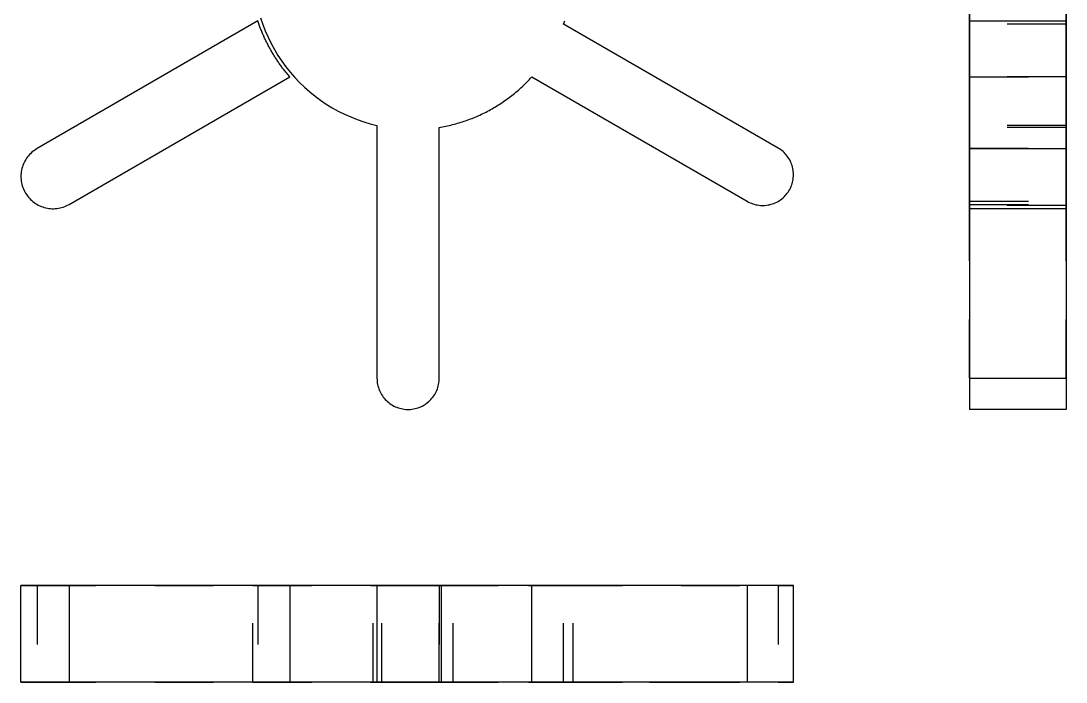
# Model space of a CAD drawing. Extents: x 0 to 1.78, y 0 to 1.96.
# Drawn here: x 0 to 1.778, y 0 to 1.124 of the extents above; entities that cross this region are included whole.
import ezdxf

# ---------------------------------------------------------------- set-up
doc = ezdxf.new("R2010")
doc.units = 0
doc.linetypes.add('HIDDEN', pattern=[0.074913, 0.049967, -0.024946])
for name, color, linetype in [('FRONT', 7, 'CONTINUOUS'), ('LEFT', 7, 'CONTINUOUS'), ('LEFT_HID', 7, 'HIDDEN'), ('TOP', 7, 'CONTINUOUS'), ('TOP_HID', 7, 'HIDDEN')]:
    doc.layers.add(name, color=color, linetype=linetype)

msp = doc.modelspace()

# ---------------------------------------------------------------- linework, layer by layer
at = {"layer": 'FRONT'}
for p, q in [((0.402971, 1.124391), (0.02756, 0.907286)), ((0.403531, 1.122736), (0.402971, 1.124391)), ((0.404101, 1.121084), (0.403531, 1.122736)), ((0.404681, 1.119435), (0.404101, 1.121084)), ((0.407538, 1.129487), (0.411338, 1.118367)), ((0.923059, 1.118818), (0.924075, 1.12166)), ((0.924075, 1.12166), (0.92506, 1.124513)), ((0.405271, 1.11779), (0.404681, 1.119435)), ((0.405872, 1.116149), (0.405271, 1.11779)), ((0.406483, 1.114511), (0.405872, 1.116149)), ((0.407104, 1.112878), (0.406483, 1.114511)), ((0.407735, 1.111248), (0.407104, 1.112878)), ((0.408376, 1.109622), (0.407735, 1.111248)), ((0.409028, 1.108001), (0.408376, 1.109622)), ((0.40969, 1.106383), (0.409028, 1.108001)), ((0.410361, 1.10477), (0.40969, 1.106383)), ((0.411043, 1.103161), (0.410361, 1.10477)), ((0.411735, 1.101556), (0.411043, 1.103161)), ((0.411338, 1.118367), (0.415614, 1.10742)), ((0.415614, 1.10742), (0.420358, 1.096668)), ((1.288004, 0.908273), (0.923059, 1.118818)), ((0.412436, 1.099955), (0.411735, 1.101556)), ((0.413148, 1.098359), (0.412436, 1.099955)), ((0.41387, 1.096767), (0.413148, 1.098359)), ((0.414601, 1.09518), (0.41387, 1.096767)), ((0.415343, 1.093597), (0.414601, 1.09518)), ((0.416094, 1.092019), (0.415343, 1.093597)), ((0.416855, 1.090446), (0.416094, 1.092019)), ((0.417626, 1.088878), (0.416855, 1.090446)), ((0.418407, 1.087314), (0.417626, 1.088878)), ((0.419197, 1.085755), (0.418407, 1.087314)), ((0.419997, 1.084201), (0.419197, 1.085755)), ((0.420358, 1.096668), (0.425562, 1.086131)), ((0.425562, 1.086131), (0.431215, 1.075829)), ((0.420807, 1.082653), (0.419997, 1.084201)), ((0.421626, 1.081109), (0.420807, 1.082653)), ((0.422455, 1.07957), (0.421626, 1.081109)), ((0.423294, 1.078037), (0.422455, 1.07957)), ((0.424142, 1.076509), (0.423294, 1.078037)), ((0.424999, 1.074986), (0.424142, 1.076509)), ((0.425867, 1.073469), (0.424999, 1.074986)), ((0.426743, 1.071957), (0.425867, 1.073469)), ((0.427629, 1.07045), (0.426743, 1.071957)), ((0.428524, 1.068949), (0.427629, 1.07045)), ((0.429429, 1.067454), (0.428524, 1.068949)), ((0.430343, 1.065964), (0.429429, 1.067454)), ((0.431215, 1.075829), (0.437308, 1.065779)), ((0.431266, 1.06448), (0.430343, 1.065964)), ((0.432199, 1.063002), (0.431266, 1.06448)), ((0.43314, 1.06153), (0.432199, 1.063002)), ((0.434091, 1.060064), (0.43314, 1.06153)), ((0.435051, 1.058603), (0.434091, 1.060064)), ((0.43602, 1.057149), (0.435051, 1.058603)), ((0.436998, 1.0557), (0.43602, 1.057149)), ((0.437985, 1.054258), (0.436998, 1.0557)), ((0.437308, 1.065779), (0.443828, 1.056002)), ((0.438981, 1.052822), (0.437985, 1.054258)), ((0.439986, 1.051392), (0.438981, 1.052822)), ((0.441, 1.049969), (0.439986, 1.051392)), ((0.442023, 1.048552), (0.441, 1.049969)), ((0.443828, 1.056002), (0.450764, 1.046515)), ((0.443054, 1.047141), (0.442023, 1.048552)), ((0.444095, 1.045736), (0.443054, 1.047141)), ((0.445144, 1.044339), (0.444095, 1.045736)), ((0.446201, 1.042947), (0.445144, 1.044339)), ((0.447268, 1.041563), (0.446201, 1.042947)), ((0.448343, 1.040185), (0.447268, 1.041563)), ((0.449426, 1.038814), (0.448343, 1.040185)), ((0.450518, 1.037449), (0.449426, 1.038814)), ((0.451619, 1.036092), (0.450518, 1.037449)), ((0.450764, 1.046515), (0.458103, 1.037336)), ((0.452728, 1.034741), (0.451619, 1.036092)), ((0.453845, 1.033397), (0.452728, 1.034741)), ((0.454971, 1.03206), (0.453845, 1.033397)), ((0.456105, 1.030731), (0.454971, 1.03206)), ((0.458103, 1.037336), (0.465831, 1.028483)), ((0.081836, 0.812303), (0.457248, 1.029408)), ((0.457248, 1.029408), (0.456105, 1.030731)), ((0.465831, 1.028483), (0.473934, 1.019971)), ((0.473934, 1.019971), (0.482396, 1.011816)), ((0.852696, 1.012613), (0.854808, 1.0146)), ((0.854808, 1.0146), (0.856898, 1.016609)), ((0.856898, 1.016609), (0.858967, 1.018641)), ((0.858967, 1.018641), (0.861015, 1.020694)), ((0.861015, 1.020694), (0.86304, 1.022769)), ((0.86304, 1.022769), (0.865043, 1.024866)), ((0.865043, 1.024866), (0.867024, 1.026983)), ((0.867024, 1.026983), (0.868982, 1.029122)), ((0.868982, 1.029122), (1.235537, 0.817648)), ((0.482396, 1.011816), (0.491202, 1.004034)), ((0.491202, 1.004034), (0.500336, 0.996639)), ((0.500336, 0.996639), (0.50978, 0.989645)), ((0.830461, 0.994022), (0.832772, 0.995773)), ((0.832772, 0.995773), (0.835064, 0.997549)), ((0.835064, 0.997549), (0.837338, 0.999349)), ((0.837338, 0.999349), (0.839592, 1.001174)), ((0.839592, 1.001174), (0.841826, 1.003022)), ((0.841826, 1.003022), (0.844041, 1.004893)), ((0.844041, 1.004893), (0.846235, 1.006789)), ((0.846235, 1.006789), (0.848409, 1.008707)), ((0.848409, 1.008707), (0.850563, 1.010649)), ((0.850563, 1.010649), (0.852696, 1.012613)), ((0.50978, 0.989645), (0.519517, 0.983065)), ((0.519517, 0.983065), (0.529529, 0.976911)), ((0.803877, 0.97643), (0.806377, 0.977899)), ((0.806377, 0.977899), (0.808861, 0.979395)), ((0.808861, 0.979395), (0.811329, 0.980917)), ((0.811329, 0.980917), (0.813781, 0.982465)), ((0.813781, 0.982465), (0.816216, 0.98404)), ((0.816216, 0.98404), (0.818634, 0.98564)), ((0.818634, 0.98564), (0.821035, 0.987266)), ((0.821035, 0.987266), (0.823418, 0.988917)), ((0.823418, 0.988917), (0.825784, 0.990594)), ((0.825784, 0.990594), (0.828132, 0.992295)), ((0.828132, 0.992295), (0.830461, 0.994022)), ((0.529529, 0.976911), (0.539797, 0.971195)), ((0.539797, 0.971195), (0.550302, 0.965927)), ((0.550302, 0.965927), (0.561025, 0.961117)), ((0.561025, 0.961117), (0.571945, 0.956774)), ((0.770074, 0.959815), (0.772753, 0.960925)), ((0.772753, 0.960925), (0.77542, 0.962064)), ((0.77542, 0.962064), (0.778074, 0.963231)), ((0.778074, 0.963231), (0.780716, 0.964426)), ((0.780716, 0.964426), (0.783345, 0.96565)), ((0.783345, 0.96565), (0.78596, 0.966901)), ((0.78596, 0.966901), (0.788563, 0.96818)), ((0.788563, 0.96818), (0.791151, 0.969487)), ((0.791151, 0.969487), (0.793726, 0.970821)), ((0.793726, 0.970821), (0.796286, 0.972183)), ((0.796286, 0.972183), (0.798831, 0.973571)), ((0.798831, 0.973571), (0.801362, 0.974987)), ((0.801362, 0.974987), (0.803877, 0.97643)), ((0.571945, 0.956774), (0.583042, 0.952906)), ((0.583042, 0.952906), (0.594296, 0.94952)), ((0.594296, 0.94952), (0.605685, 0.946623)), ((0.605685, 0.946623), (0.605685, 0.516661)), ((0.711606, 0.943263), (0.714464, 0.943752)), ((0.711606, 0.516661), (0.711606, 0.943263)), ((0.714464, 0.943752), (0.717317, 0.944272)), ((0.717317, 0.944272), (0.720164, 0.944821)), ((0.720164, 0.944821), (0.723005, 0.945401)), ((0.723005, 0.945401), (0.72584, 0.946011)), ((0.72584, 0.946011), (0.728668, 0.946651)), ((0.728668, 0.946651), (0.731489, 0.947322)), ((0.731489, 0.947322), (0.734303, 0.948022)), ((0.734303, 0.948022), (0.737109, 0.948752)), ((0.737109, 0.948752), (0.739907, 0.949512)), ((0.739907, 0.949512), (0.742697, 0.950302)), ((0.742697, 0.950302), (0.745479, 0.951122)), ((0.745479, 0.951122), (0.748251, 0.951971)), ((0.748251, 0.951971), (0.751015, 0.952849)), ((0.751015, 0.952849), (0.753768, 0.953757)), ((0.753768, 0.953757), (0.756512, 0.954694)), ((0.756512, 0.954694), (0.759246, 0.95566)), ((0.759246, 0.95566), (0.76197, 0.956656)), ((0.76197, 0.956656), (0.764682, 0.95768)), ((0.764682, 0.95768), (0.767384, 0.958733)), ((0.767384, 0.958733), (0.770074, 0.959815)), ((0.02756, 0.907286), (0.025226, 0.905874)), ((1.29023, 0.906909), (1.288004, 0.908273)), ((1.292385, 0.905436), (1.29023, 0.906909)), ((0.009642, 0.890808), (0.008152, 0.888524)), ((0.011244, 0.893016), (0.009642, 0.890808)), ((0.012953, 0.89514), (0.011244, 0.893016)), ((0.014767, 0.897177), (0.012953, 0.89514)), ((0.01668, 0.899121), (0.014767, 0.897177)), ((0.018688, 0.900967), (0.01668, 0.899121)), ((0.020785, 0.902711), (0.018688, 0.900967)), ((0.022966, 0.904348), (0.020785, 0.902711)), ((0.025226, 0.905874), (0.022966, 0.904348)), ((1.294465, 0.903857), (1.292385, 0.905436)), ((1.296462, 0.902177), (1.294465, 0.903857)), ((1.298374, 0.900399), (1.296462, 0.902177)), ((1.300195, 0.898527), (1.298374, 0.900399)), ((1.30192, 0.896568), (1.300195, 0.898527)), ((1.303545, 0.894525), (1.30192, 0.896568)), ((1.305067, 0.892403), (1.303545, 0.894525)), ((1.30648, 0.890209), (1.305067, 0.892403)), ((1.307783, 0.887946), (1.30648, 0.890209)), ((0.001752, 0.873528), (0.001133, 0.870871)), ((0.002502, 0.87615), (0.001752, 0.873528)), ((0.003382, 0.878731), (0.002502, 0.87615)), ((0.00439, 0.881265), (0.003382, 0.878731)), ((0.005522, 0.883746), (0.00439, 0.881265)), ((0.006778, 0.886168), (0.005522, 0.883746)), ((0.008152, 0.888524), (0.006778, 0.886168)), ((1.308971, 0.885622), (1.307783, 0.887946)), ((1.310042, 0.883241), (1.308971, 0.885622)), ((1.310993, 0.880809), (1.310042, 0.883241)), ((1.311821, 0.878334), (1.310993, 0.880809)), ((1.312525, 0.87582), (1.311821, 0.878334)), ((1.313103, 0.873274), (1.312525, 0.87582)), ((1.313554, 0.870702), (1.313103, 0.873274)), ((0.00008, 0.862764), (0, 0.860038)), ((0, 0.860038), (0.000056, 0.857311)), ((0.000056, 0.857311), (0.000248, 0.854591)), ((0.000296, 0.865483), (0.00008, 0.862764)), ((0.000248, 0.854591), (0.000575, 0.851883)), ((0.000647, 0.868188), (0.000296, 0.865483)), ((0.001133, 0.870871), (0.000647, 0.868188)), ((1.313079, 0.852524), (1.313535, 0.855095)), ((1.313535, 0.855095), (1.313863, 0.857685)), ((1.313875, 0.868111), (1.313554, 0.870702)), ((1.313863, 0.857685), (1.314061, 0.860288)), ((1.314067, 0.865508), (1.313875, 0.868111)), ((1.314061, 0.860288), (1.314129, 0.862898)), ((1.314129, 0.862898), (1.314067, 0.865508)), ((0.000575, 0.851883), (0.001036, 0.849195)), ((0.001036, 0.849195), (0.001631, 0.846533)), ((0.001631, 0.846533), (0.002358, 0.843905)), ((0.002358, 0.843905), (0.003215, 0.841315)), ((0.003215, 0.841315), (0.004201, 0.838772)), ((0.004201, 0.838772), (0.005311, 0.836281)), ((0.005311, 0.836281), (0.006545, 0.833849)), ((1.304996, 0.833414), (1.306415, 0.835605)), ((1.306415, 0.835605), (1.307723, 0.837865)), ((1.307723, 0.837865), (1.308917, 0.840187)), ((1.308917, 0.840187), (1.309993, 0.842565)), ((1.309993, 0.842565), (1.31095, 0.844994)), ((1.31095, 0.844994), (1.311784, 0.847468)), ((1.311784, 0.847468), (1.312495, 0.84998)), ((1.312495, 0.84998), (1.313079, 0.852524)), ((0.006545, 0.833849), (0.007898, 0.831481)), ((0.007898, 0.831481), (0.009367, 0.829183)), ((0.009367, 0.829183), (0.010949, 0.826962)), ((0.010949, 0.826962), (0.01264, 0.824822)), ((0.01264, 0.824822), (0.014436, 0.822769)), ((0.014436, 0.822769), (0.016332, 0.820808)), ((0.016332, 0.820808), (0.018323, 0.818944)), ((0.018323, 0.818944), (0.020404, 0.817182)), ((1.287896, 0.817585), (1.290125, 0.818944)), ((1.290125, 0.818944), (1.292284, 0.820412)), ((1.292284, 0.820412), (1.294367, 0.821986)), ((1.294367, 0.821986), (1.296368, 0.823662)), ((1.296368, 0.823662), (1.298284, 0.825435)), ((1.298284, 0.825435), (1.300109, 0.827302)), ((1.300109, 0.827302), (1.301839, 0.829257)), ((1.301839, 0.829257), (1.303469, 0.831296)), ((1.303469, 0.831296), (1.304996, 0.833414)), ((0.020404, 0.817182), (0.022571, 0.815525)), ((0.022571, 0.815525), (0.024817, 0.813979)), ((0.024817, 0.813979), (0.027138, 0.812546)), ((0.027138, 0.812546), (0.029528, 0.811231)), ((0.029528, 0.811231), (0.03198, 0.810037)), ((0.03198, 0.810037), (0.034488, 0.808966)), ((0.034488, 0.808966), (0.037047, 0.808022)), ((0.037047, 0.808022), (0.039649, 0.807207)), ((0.039649, 0.807207), (0.042289, 0.806522)), ((0.042289, 0.806522), (0.04496, 0.80597)), ((0.04496, 0.80597), (0.047655, 0.805551)), ((0.047655, 0.805551), (0.050368, 0.805267)), ((0.050368, 0.805267), (0.053091, 0.805119)), ((0.053091, 0.805119), (0.055818, 0.805107)), ((0.055818, 0.805107), (0.058543, 0.805231)), ((0.058543, 0.805231), (0.061258, 0.80549)), ((0.061258, 0.80549), (0.063957, 0.805885)), ((0.063957, 0.805885), (0.066632, 0.806413)), ((0.066632, 0.806413), (0.069278, 0.807075)), ((0.069278, 0.807075), (0.071888, 0.807867)), ((0.071888, 0.807867), (0.074455, 0.808788)), ((0.074455, 0.808788), (0.076973, 0.809837)), ((0.076973, 0.809837), (0.079435, 0.811009)), ((0.079435, 0.811009), (0.081836, 0.812303)), ((1.235537, 0.817648), (1.237828, 0.816397)), ((1.237828, 0.816397), (1.240179, 0.815261)), ((1.240179, 0.815261), (1.242583, 0.814244)), ((1.242583, 0.814244), (1.245036, 0.813348)), ((1.245036, 0.813348), (1.247529, 0.812576)), ((1.247529, 0.812576), (1.250059, 0.811929)), ((1.250059, 0.811929), (1.252617, 0.811408)), ((1.252617, 0.811408), (1.255198, 0.811016)), ((1.255198, 0.811016), (1.257795, 0.810753)), ((1.257795, 0.810753), (1.260403, 0.81062)), ((1.260403, 0.81062), (1.263013, 0.810617)), ((1.263013, 0.810617), (1.265621, 0.810744)), ((1.265621, 0.810744), (1.268219, 0.811001)), ((1.268219, 0.811001), (1.270801, 0.811387)), ((1.270801, 0.811387), (1.27336, 0.811901)), ((1.27336, 0.811901), (1.275891, 0.812542)), ((1.275891, 0.812542), (1.278387, 0.813308)), ((1.278387, 0.813308), (1.280841, 0.814198)), ((1.280841, 0.814198), (1.283248, 0.81521)), ((1.283248, 0.81521), (1.285601, 0.81634)), ((1.285601, 0.81634), (1.287896, 0.817585)), ((0.605685, 0.516661), (0.605751, 0.514021)), ((0.71154, 0.514021), (0.711606, 0.516661)), ((0.605751, 0.514021), (0.605948, 0.511388)), ((0.605948, 0.511388), (0.606277, 0.508768)), ((0.606277, 0.508768), (0.606735, 0.506167)), ((0.606735, 0.506167), (0.607323, 0.503593)), ((0.607323, 0.503593), (0.608038, 0.501051)), ((0.608038, 0.501051), (0.608879, 0.498548)), ((0.608879, 0.498548), (0.609844, 0.496089)), ((0.707447, 0.496089), (0.708412, 0.498548)), ((0.708412, 0.498548), (0.709253, 0.501051)), ((0.709253, 0.501051), (0.709968, 0.503593)), ((0.709968, 0.503593), (0.710556, 0.506167)), ((0.710556, 0.506167), (0.711015, 0.508768)), ((0.711015, 0.508768), (0.711343, 0.511388)), ((0.711343, 0.511388), (0.71154, 0.514021)), ((0.609844, 0.496089), (0.61093, 0.493682)), ((0.61093, 0.493682), (0.612134, 0.491333)), ((0.612134, 0.491333), (0.613455, 0.489046)), ((0.613455, 0.489046), (0.614887, 0.486827)), ((0.614887, 0.486827), (0.616429, 0.484683)), ((0.616429, 0.484683), (0.618075, 0.482619)), ((0.618075, 0.482619), (0.619823, 0.480639)), ((0.619823, 0.480639), (0.621667, 0.478748)), ((0.695625, 0.478748), (0.697468, 0.480639)), ((0.697468, 0.480639), (0.699216, 0.482619)), ((0.699216, 0.482619), (0.700862, 0.484683)), ((0.700862, 0.484683), (0.702404, 0.486827)), ((0.702404, 0.486827), (0.703836, 0.489046)), ((0.703836, 0.489046), (0.705157, 0.491333)), ((0.705157, 0.491333), (0.706361, 0.493682)), ((0.706361, 0.493682), (0.707447, 0.496089)), ((0.621667, 0.478748), (0.623602, 0.476952)), ((0.623602, 0.476952), (0.625625, 0.475255)), ((0.625625, 0.475255), (0.62773, 0.473661)), ((0.62773, 0.473661), (0.629912, 0.472173)), ((0.629912, 0.472173), (0.632165, 0.470796)), ((0.632165, 0.470796), (0.634484, 0.469533)), ((0.634484, 0.469533), (0.636864, 0.468387)), ((0.636864, 0.468387), (0.639297, 0.467362)), ((0.639297, 0.467362), (0.641778, 0.466458)), ((0.641778, 0.466458), (0.644302, 0.46568)), ((0.644302, 0.46568), (0.646861, 0.465028)), ((0.646861, 0.465028), (0.649449, 0.464505)), ((0.649449, 0.464505), (0.65206, 0.464112)), ((0.65206, 0.464112), (0.654688, 0.463849)), ((0.654688, 0.463849), (0.657325, 0.463717)), ((0.657325, 0.463717), (0.659966, 0.463717)), ((0.659966, 0.463717), (0.662603, 0.463849)), ((0.662603, 0.463849), (0.665231, 0.464112)), ((0.665231, 0.464112), (0.667842, 0.464505)), ((0.667842, 0.464505), (0.67043, 0.465028)), ((0.67043, 0.465028), (0.672989, 0.46568)), ((0.672989, 0.46568), (0.675513, 0.466458)), ((0.675513, 0.466458), (0.677994, 0.467362)), ((0.677994, 0.467362), (0.680428, 0.468387)), ((0.680428, 0.468387), (0.682807, 0.469533)), ((0.682807, 0.469533), (0.685126, 0.470796)), ((0.685126, 0.470796), (0.687379, 0.472173)), ((0.687379, 0.472173), (0.689561, 0.473661)), ((0.689561, 0.473661), (0.691666, 0.475255)), ((0.691666, 0.475255), (0.693689, 0.476952)), ((0.693689, 0.476952), (0.695625, 0.478748))]:
    msp.add_line(p, q, dxfattribs=at)
at = {"layer": 'LEFT'}
for p, q in [((1.613784, 1.299572), (1.613784, 1.124408)), ((1.777846, 1.299572), (1.777846, 1.124408)), ((1.613784, 1.124408), (1.777846, 1.124408)), ((1.613784, 1.124408), (1.613784, 0.907303)), ((1.777846, 1.124408), (1.777846, 0.907303)), ((1.613784, 0.907303), (1.613784, 0.805112)), ((1.613784, 0.907303), (1.777846, 0.907303)), ((1.777846, 0.907303), (1.777846, 0.805112)), ((1.613784, 0.805112), (1.613784, 0.516678)), ((1.777846, 0.805112), (1.613784, 0.805112)), ((1.777846, 0.805112), (1.777846, 0.516678)), ((1.613784, 0.516678), (1.613784, 0.463717)), ((1.613784, 0.516678), (1.777846, 0.516678)), ((1.777846, 0.516678), (1.777846, 0.463717)), ((1.777846, 0.463717), (1.613784, 0.463717))]:
    msp.add_line(p, q, dxfattribs=at)
at = {"layer": 'LEFT_HID', "linetype": 'HIDDEN'}
for p, q in [((1.613784, 1.118835), (1.613784, 1.305145)), ((1.777846, 1.118835), (1.777846, 1.305145)), ((1.613784, 1.124408), (1.613784, 0.94664)), ((1.613784, 1.029424), (1.613784, 1.124408)), ((1.613784, 1.122928), (1.613784, 1.032303)), ((1.613784, 1.118835), (1.613784, 1.122928)), ((1.777846, 1.124408), (1.777846, 0.94664)), ((1.777846, 1.029424), (1.777846, 1.124408)), ((1.777846, 1.122928), (1.777846, 1.032303)), ((1.777846, 1.118835), (1.777846, 1.122928)), ((1.777846, 1.118835), (1.613784, 1.118835)), ((1.613784, 1.029139), (1.613784, 1.118835)), ((1.613784, 0.908289), (1.613784, 1.118835)), ((1.777846, 0.908289), (1.777846, 1.118835)), ((1.777846, 1.029139), (1.777846, 1.118835)), ((1.613784, 1.032303), (1.613784, 1.029139)), ((1.777846, 1.032303), (1.777846, 1.029139)), ((1.613784, 1.029424), (1.777846, 1.029424)), ((1.613784, 0.812319), (1.613784, 1.029424)), ((1.613784, 0.94328), (1.613784, 1.029139)), ((1.777846, 1.029139), (1.613784, 1.029139)), ((1.613784, 1.029139), (1.613784, 0.817664)), ((1.777846, 0.812319), (1.777846, 1.029424)), ((1.777846, 0.94328), (1.777846, 1.029139)), ((1.777846, 1.029139), (1.777846, 0.817664)), ((1.613784, 0.954178), (1.613784, 0.94664)), ((1.613784, 0.94328), (1.613784, 0.954178)), ((1.613784, 0.954178), (1.613784, 0.954012)), ((1.613784, 0.954012), (1.613784, 0.954178)), ((1.613784, 0.954012), (1.613784, 0.953846)), ((1.613784, 0.953846), (1.613784, 0.954012)), ((1.613784, 0.953846), (1.613784, 0.953681)), ((1.613784, 0.953681), (1.613784, 0.953846)), ((1.613784, 0.953681), (1.613784, 0.953515)), ((1.613784, 0.953515), (1.613784, 0.953681)), ((1.613784, 0.953515), (1.613784, 0.95335)), ((1.613784, 0.95335), (1.613784, 0.953515)), ((1.613784, 0.95335), (1.613784, 0.953184)), ((1.613784, 0.953184), (1.613784, 0.95335)), ((1.613784, 0.953184), (1.613784, 0.953018)), ((1.613784, 0.953018), (1.613784, 0.953184)), ((1.613784, 0.953018), (1.613784, 0.952853)), ((1.613784, 0.952853), (1.613784, 0.953018)), ((1.613784, 0.952853), (1.613784, 0.952687)), ((1.613784, 0.952687), (1.613784, 0.952853)), ((1.613784, 0.952687), (1.613784, 0.952522)), ((1.613784, 0.952522), (1.613784, 0.952687)), ((1.613784, 0.952522), (1.613784, 0.952356)), ((1.613784, 0.952356), (1.613784, 0.952522)), ((1.613784, 0.952356), (1.613784, 0.952191)), ((1.613784, 0.952191), (1.613784, 0.952356)), ((1.613784, 0.952191), (1.613784, 0.952025)), ((1.613784, 0.952025), (1.613784, 0.952191)), ((1.613784, 0.952025), (1.613784, 0.951859)), ((1.613784, 0.951859), (1.613784, 0.952025)), ((1.613784, 0.951859), (1.613784, 0.951694)), ((1.613784, 0.951694), (1.613784, 0.951859)), ((1.613784, 0.951694), (1.613784, 0.951528)), ((1.613784, 0.951528), (1.613784, 0.951694)), ((1.613784, 0.951528), (1.613784, 0.951363)), ((1.613784, 0.951363), (1.613784, 0.951528)), ((1.613784, 0.951363), (1.613784, 0.951197)), ((1.613784, 0.951197), (1.613784, 0.951363)), ((1.613784, 0.951197), (1.613784, 0.951031)), ((1.613784, 0.951031), (1.613784, 0.951197)), ((1.613784, 0.951031), (1.613784, 0.950866)), ((1.613784, 0.950866), (1.613784, 0.951031)), ((1.613784, 0.950866), (1.613784, 0.9507)), ((1.613784, 0.9507), (1.613784, 0.950866)), ((1.613784, 0.9507), (1.613784, 0.950535)), ((1.613784, 0.950535), (1.613784, 0.9507)), ((1.613784, 0.950535), (1.613784, 0.950369)), ((1.613784, 0.950369), (1.613784, 0.950535)), ((1.613784, 0.950369), (1.613784, 0.950203)), ((1.613784, 0.950203), (1.613784, 0.950369)), ((1.613784, 0.950203), (1.613784, 0.950038)), ((1.613784, 0.950038), (1.613784, 0.950203)), ((1.613784, 0.950038), (1.613784, 0.949872)), ((1.613784, 0.949872), (1.613784, 0.950038)), ((1.613784, 0.949872), (1.613784, 0.949707)), ((1.613784, 0.949707), (1.613784, 0.949872)), ((1.613784, 0.949707), (1.613784, 0.949541)), ((1.613784, 0.949541), (1.613784, 0.949707)), ((1.613784, 0.949541), (1.613784, 0.949375)), ((1.613784, 0.949375), (1.613784, 0.949541)), ((1.613784, 0.949375), (1.613784, 0.94921)), ((1.613784, 0.94921), (1.613784, 0.949375)), ((1.613784, 0.94921), (1.613784, 0.949044)), ((1.613784, 0.949044), (1.613784, 0.94921)), ((1.613784, 0.94664), (1.613784, 0.939622)), ((1.613784, 0.94664), (1.613784, 0.805112)), ((1.777846, 0.94664), (1.613784, 0.94664)), ((1.613784, 0.939622), (1.613784, 0.94328)), ((1.613784, 0.516678), (1.613784, 0.94328)), ((1.777846, 0.94328), (1.613784, 0.94328)), ((1.777846, 0.94328), (1.777846, 0.954178)), ((1.777846, 0.954178), (1.777846, 0.94664)), ((1.777846, 0.954178), (1.777846, 0.954012)), ((1.777846, 0.954012), (1.777846, 0.954178)), ((1.777846, 0.954012), (1.777846, 0.953846)), ((1.777846, 0.953846), (1.777846, 0.954012)), ((1.777846, 0.953846), (1.777846, 0.953681)), ((1.777846, 0.953681), (1.777846, 0.953846)), ((1.777846, 0.953681), (1.777846, 0.953515)), ((1.777846, 0.953515), (1.777846, 0.953681)), ((1.777846, 0.953515), (1.777846, 0.95335)), ((1.777846, 0.95335), (1.777846, 0.953515)), ((1.777846, 0.95335), (1.777846, 0.953184)), ((1.777846, 0.953184), (1.777846, 0.95335)), ((1.777846, 0.953184), (1.777846, 0.953018)), ((1.777846, 0.953018), (1.777846, 0.953184)), ((1.777846, 0.953018), (1.777846, 0.952853)), ((1.777846, 0.952853), (1.777846, 0.953018)), ((1.777846, 0.952853), (1.777846, 0.952687)), ((1.777846, 0.952687), (1.777846, 0.952853)), ((1.777846, 0.952687), (1.777846, 0.952522)), ((1.777846, 0.952522), (1.777846, 0.952687)), ((1.777846, 0.952522), (1.777846, 0.952356)), ((1.777846, 0.952356), (1.777846, 0.952522)), ((1.777846, 0.952356), (1.777846, 0.952191)), ((1.777846, 0.952191), (1.777846, 0.952356)), ((1.777846, 0.952191), (1.777846, 0.952025)), ((1.777846, 0.952025), (1.777846, 0.952191)), ((1.777846, 0.952025), (1.777846, 0.951859)), ((1.777846, 0.951859), (1.777846, 0.952025)), ((1.777846, 0.951859), (1.777846, 0.951694)), ((1.777846, 0.951694), (1.777846, 0.951859)), ((1.777846, 0.951694), (1.777846, 0.951528)), ((1.777846, 0.951528), (1.777846, 0.951694)), ((1.777846, 0.951528), (1.777846, 0.951363)), ((1.777846, 0.951363), (1.777846, 0.951528)), ((1.777846, 0.951363), (1.777846, 0.951197)), ((1.777846, 0.951197), (1.777846, 0.951363)), ((1.777846, 0.951197), (1.777846, 0.951031)), ((1.777846, 0.951031), (1.777846, 0.951197)), ((1.777846, 0.951031), (1.777846, 0.950866)), ((1.777846, 0.950866), (1.777846, 0.951031)), ((1.777846, 0.950866), (1.777846, 0.9507)), ((1.777846, 0.9507), (1.777846, 0.950866)), ((1.777846, 0.9507), (1.777846, 0.950535)), ((1.777846, 0.950535), (1.777846, 0.9507)), ((1.777846, 0.950535), (1.777846, 0.950369)), ((1.777846, 0.950369), (1.777846, 0.950535)), ((1.777846, 0.950369), (1.777846, 0.950203)), ((1.777846, 0.950203), (1.777846, 0.950369)), ((1.777846, 0.950203), (1.777846, 0.950038)), ((1.777846, 0.950038), (1.777846, 0.950203)), ((1.777846, 0.950038), (1.777846, 0.949872)), ((1.777846, 0.949872), (1.777846, 0.950038)), ((1.777846, 0.949872), (1.777846, 0.949707)), ((1.777846, 0.949707), (1.777846, 0.949872)), ((1.777846, 0.949707), (1.777846, 0.949541)), ((1.777846, 0.949541), (1.777846, 0.949707)), ((1.777846, 0.949541), (1.777846, 0.949375)), ((1.777846, 0.949375), (1.777846, 0.949541)), ((1.777846, 0.949375), (1.777846, 0.94921)), ((1.777846, 0.94921), (1.777846, 0.949375)), ((1.777846, 0.94921), (1.777846, 0.949044)), ((1.777846, 0.949044), (1.777846, 0.94921)), ((1.777846, 0.94664), (1.777846, 0.805112)), ((1.777846, 0.94664), (1.777846, 0.939622)), ((1.777846, 0.516678), (1.777846, 0.94328)), ((1.777846, 0.939622), (1.777846, 0.94328)), ((1.613784, 0.810618), (1.613784, 0.908289)), ((1.613784, 0.908289), (1.777846, 0.908289)), ((1.777846, 0.810618), (1.777846, 0.908289)), ((1.613784, 0.817664), (1.613784, 0.810618)), ((1.613784, 0.817664), (1.777846, 0.817664)), ((1.613784, 0.805112), (1.613784, 0.812319)), ((1.613784, 0.812319), (1.777846, 0.812319)), ((1.777846, 0.810618), (1.613784, 0.810618)), ((1.777846, 0.817664), (1.777846, 0.810618)), ((1.777846, 0.805112), (1.777846, 0.812319))]:
    msp.add_line(p, q, dxfattribs=at)
at = {"layer": 'TOP'}
for p, q in [((0.081837, 0.164063), (0, 0.164063)), ((0, 0), (0, 0.164063)), ((0.457248, 0.164063), (0.081837, 0.164063)), ((0.081837, 0.164063), (0.081837, 0)), ((0.605686, 0.164063), (0.457248, 0.164063)), ((0.457248, 0.164063), (0.457248, 0)), ((0.605686, 0.164063), (0.605686, 0)), ((0.606246, 0.164063), (0.605686, 0.164063)), ((0.715061, 0.164063), (0.606246, 0.164063)), ((0.606246, 0), (0.606246, 0.164063)), ((0.868982, 0.164063), (0.715061, 0.164063)), ((0.715061, 0.164063), (0.715061, 0)), ((0.868982, 0), (0.868982, 0.164063)), ((1.235538, 0.164063), (0.868982, 0.164063)), ((1.31413, 0.164063), (1.235538, 0.164063)), ((1.235538, 0.164063), (1.235538, 0)), ((1.31413, 0), (1.31413, 0.164063)), ((0.081837, 0), (0, 0)), ((0.457248, 0), (0.081837, 0)), ((0.605686, 0), (0.457248, 0)), ((0.606246, 0), (0.605686, 0)), ((0.715061, 0), (0.606246, 0)), ((0.868982, 0), (0.715061, 0)), ((1.235538, 0), (0.868982, 0)), ((1.31413, 0), (1.235538, 0))]:
    msp.add_line(p, q, dxfattribs=at)
at = {"layer": 'TOP_HID', "linetype": 'HIDDEN'}
for p, q in [((0.027561, 0.164063), (0, 0.164063)), ((0, 0.164063), (0.027561, 0.164063)), ((0.402972, 0.164063), (0.027561, 0.164063)), ((0.027561, 0.164063), (0.402972, 0.164063)), ((0.027561, 0.164063), (0.027561, 0)), ((0.027561, 0.164063), (0.027561, 0)), ((0.457248, 0.164063), (0.394748, 0.164063)), ((0.394748, 0.164063), (0.605686, 0.164063)), ((0.394748, 0), (0.394748, 0.164063)), ((0.402972, 0.164063), (0.402972, 0)), ((0.457248, 0.164063), (0.402972, 0.164063)), ((0.402972, 0.164063), (0.402972, 0)), ((0.402972, 0.164063), (0.457248, 0.164063)), ((0.735209, 0.164063), (0.599024, 0.164063)), ((0.599024, 0.164063), (0.667116, 0.164063)), ((0.599024, 0), (0.599024, 0.164063)), ((0.605686, 0.164063), (0.667116, 0.164063)), ((0.711607, 0.164063), (0.605686, 0.164063)), ((0.61418, 0.164063), (0.605686, 0.164063)), ((0.605686, 0.164063), (0.711607, 0.164063)), ((0.605686, 0.164063), (0.61418, 0.164063)), ((0.605686, 0.164063), (0.711607, 0.164063)), ((0.711607, 0.164063), (0.606246, 0.164063)), ((0.61418, 0.164063), (0.711607, 0.164063)), ((0.61418, 0), (0.61418, 0.164063)), ((0.711607, 0.164063), (0.61418, 0.164063)), ((0.667116, 0.164063), (0.711607, 0.164063)), ((0.667116, 0.164063), (0.735209, 0.164063)), ((0.711607, 0.164063), (0.868982, 0.164063)), ((0.715061, 0.164063), (0.711607, 0.164063)), ((0.711607, 0), (0.711607, 0.164063)), ((0.711607, 0), (0.711607, 0.164063)), ((0.711607, 0.164063), (0.711607, 0)), ((0.711607, 0.164063), (0.711607, 0)), ((0.711607, 0.164063), (0.715061, 0.164063)), ((0.735209, 0), (0.735209, 0.164063)), ((0.863498, 0.164063), (0.868982, 0.164063)), ((0.915965, 0.164063), (0.863498, 0.164063)), ((0.863498, 0.164063), (0.915965, 0.164063)), ((0.868982, 0.164063), (0.863498, 0.164063)), ((0.923059, 0.164063), (0.868982, 0.164063)), ((0.868982, 0.164063), (0.923059, 0.164063)), ((0.923059, 0.164063), (0.915965, 0.164063)), ((0.915965, 0.164063), (0.923059, 0.164063)), ((0.923059, 0.164063), (0.939485, 0.164063)), ((0.939485, 0.164063), (0.923059, 0.164063)), ((0.923059, 0), (0.923059, 0.164063)), ((0.923059, 0), (0.923059, 0.164063)), ((0.923059, 0.164063), (1.288005, 0.164063)), ((1.288005, 0.164063), (0.923059, 0.164063)), ((0.939485, 0), (0.939485, 0.164063)), ((1.288005, 0.164063), (1.31413, 0.164063)), ((1.31413, 0.164063), (1.288005, 0.164063)), ((1.288005, 0.164063), (1.288005, 0)), ((1.288005, 0.164063), (1.288005, 0)), ((0.027561, 0), (0, 0)), ((0, 0), (0.027561, 0)), ((0.402972, 0), (0.027561, 0)), ((0.027561, 0), (0.402972, 0)), ((0.457248, 0), (0.394748, 0)), ((0.394748, 0), (0.605686, 0)), ((0.457248, 0), (0.402972, 0)), ((0.402972, 0), (0.457248, 0)), ((0.735209, 0), (0.599024, 0)), ((0.599024, 0), (0.667116, 0)), ((0.61418, 0), (0.605686, 0)), ((0.605686, 0), (0.711607, 0)), ((0.711607, 0), (0.605686, 0)), ((0.605686, 0), (0.61418, 0)), ((0.605686, 0), (0.667116, 0)), ((0.605686, 0), (0.711607, 0)), ((0.711607, 0), (0.606246, 0)), ((0.61418, 0), (0.711607, 0)), ((0.711607, 0), (0.61418, 0)), ((0.667116, 0), (0.735209, 0)), ((0.667116, 0), (0.711607, 0)), ((0.715061, 0), (0.711607, 0)), ((0.711607, 0), (0.868982, 0)), ((0.711607, 0), (0.715061, 0)), ((0.863498, 0), (0.868982, 0)), ((0.915965, 0), (0.863498, 0)), ((0.863498, 0), (0.915965, 0)), ((0.868982, 0), (0.863498, 0)), ((0.868982, 0), (1.235538, 0)), ((0.923059, 0), (0.868982, 0)), ((0.868982, 0), (0.923059, 0)), ((0.923059, 0), (0.915965, 0)), ((0.915965, 0), (0.923059, 0)), ((0.923059, 0), (0.939485, 0)), ((0.939485, 0), (0.923059, 0)), ((0.923059, 0), (1.288005, 0)), ((1.288005, 0), (0.923059, 0)), ((1.288005, 0), (1.31413, 0)), ((1.31413, 0), (1.288005, 0))]:
    msp.add_line(p, q, dxfattribs=at)

doc.saveas('drawing.dxf')
